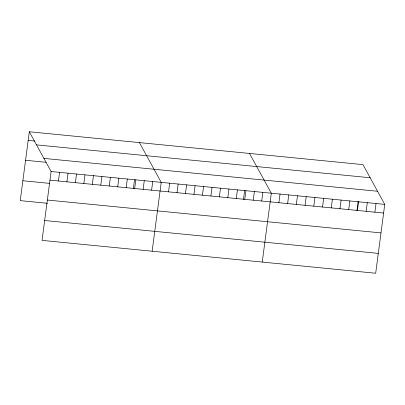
<?xml version="1.0" encoding="UTF-8"?>
<svg xmlns="http://www.w3.org/2000/svg" width="405" height="405" viewBox="0 0 405 405"><rect width="100%" height="100%" fill="white"/><g stroke="black" fill="none" stroke-linecap="round" stroke-linejoin="round"><path stroke-width="0.61" d="M29.317 131.752L51.106 171.517L42.044 240.378L375.683 273.248L384.75 204.383L362.956 164.622L29.317 131.752L20.25 200.617L47.471 203.3M58.436 181L59.575 172.348M66.906 181.835L68.045 173.183M75.376 182.67L76.515 174.018M83.845 183.506L84.984 174.854M92.315 184.336L93.454 175.689M100.784 185.171L101.923 176.519M109.254 186.006L110.393 177.355M117.723 186.842L118.862 178.19M126.193 187.677L127.332 179.025M133.377 188.492L134.521 179.805M134.662 188.512L135.802 179.86M143.132 189.343L144.271 180.696M151.602 190.178L152.741 181.526M152.143 251.227L161.21 182.361L139.416 142.601M168.541 191.848L169.68 183.197M177.01 192.684L178.149 184.032M185.48 193.514L186.619 184.867M193.949 194.349L195.089 185.698M202.419 195.185L203.558 186.533M210.889 196.02L212.028 187.368M219.358 196.855L220.497 188.203M227.828 197.686L228.967 189.039M236.297 198.521L237.436 189.869M243.476 199.336L244.62 190.654M244.767 199.356L245.906 190.704M253.236 200.191L254.375 191.54M261.706 201.027L262.845 192.375M262.248 262.07L271.309 193.21L249.52 153.444M278.898 202.718L280.037 194.066M287.626 203.578L288.765 194.927M296.349 204.439L297.488 195.787M305.076 205.3L306.215 196.648M313.804 206.16L314.943 197.508M322.527 207.016L323.666 198.364M331.255 207.876L332.394 199.225M339.982 208.737L341.121 200.085M348.705 209.598L349.844 200.946M356.916 210.514L358.142 201.209M357.433 210.458L358.572 201.806M366.16 211.314L367.3 202.662M374.883 212.174L376.022 203.523M28.178 140.403L34.83 141.056M36.506 144.874L370.15 177.744M43.917 158.395L377.556 191.261M25.561 160.274L46.13 162.299M51.106 171.517L384.75 204.383M49.972 180.164L383.611 213.035M22.867 180.746L49.486 183.369M47.355 200.035L380.994 232.905M44.656 220.507L378.3 253.378"/></g></svg>
